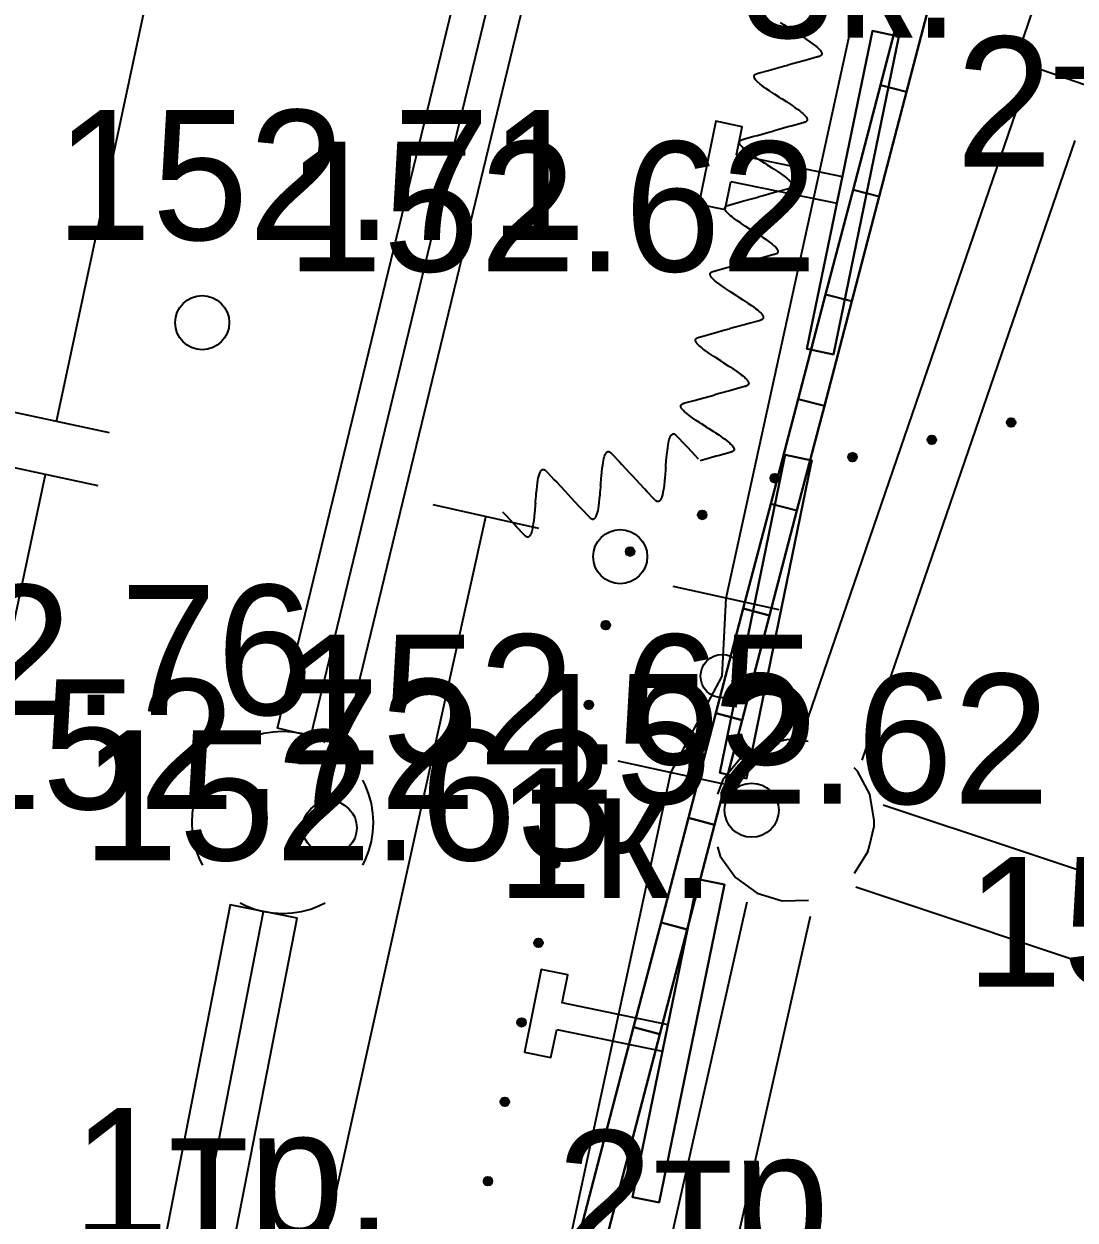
# Model space of a CAD drawing. Header units: metres. Extents: x -2743 to 126, y 13412 to 13916.
# Drawn here: x -1895.65 to -1885.93, y 13706.33 to 13717.38 of the extents above; entities that cross this region are included whole.
import ezdxf

# ---------------------------------------------------------------- set-up
doc = ezdxf.new("R2010")
doc.units = ezdxf.units.M
for name, color, linetype in [('0_геоподоснова', 7, 'Continuous'), ('output[19-22]_3_ДЖКХ-25_01840tp$0$Горизонтали', 7, 'Continuous'), ('output[19-22]_3_ДЖКХ-25_01840tp$0$Граница улицы', 7, 'Continuous'), ('output[19-22]_3_ДЖКХ-25_01840tp$0$Колодцы', 7, 'Continuous'), ('output[19-22]_3_ДЖКХ-25_01840tp$0$Фонари', 7, 'Continuous'), ('output[19-22]_3_ДЖКХ-25_01840up$0$Водосток', 7, 'Continuous'), ('output[19-22]_3_ДЖКХ-25_01840up$0$Газопровод', 7, 'Continuous'), ('output[19-22]_3_ДЖКХ-25_01840up$0$Кабели', 7, 'Continuous'), ('output[19-22]_3_ДЖКХ-25_01840up$0$Кабель защиты', 7, 'Continuous'), ('output[19-22]_3_ДЖКХ-25_01840up$0$Канализация самотёчная', 7, 'Continuous')]:
    doc.layers.add(name, color=color, linetype=linetype)

msp = doc.modelspace()

# ---------------------------------------------------------------- linework, layer by layer
at = {"layer": '0_геоподоснова'}
for points in [[(-1887.481, 13717.782), (-1887.734, 13716.814), (-1887.492, 13716.751), (-1887.239, 13717.719), (-1887.481, 13717.782)], [(-1888.168, 13714.325), (-1887.564, 13717.264), (-1887.808, 13717.314), (-1888.413, 13714.376), (-1888.168, 13714.325)], [(-1887.734, 13716.814), (-1887.987, 13715.847), (-1887.746, 13715.784), (-1887.492, 13716.751), (-1887.734, 13716.814)], [(-1889.115, 13715.924), (-1888.136, 13715.723), (-1888.085, 13715.967), (-1889.065, 13716.169), (-1889.012, 13716.428), (-1889.256, 13716.479), (-1889.413, 13715.715), (-1889.169, 13715.664), (-1889.115, 13715.924)], [(-1887.987, 13715.847), (-1888.241, 13714.88), (-1887.999, 13714.816), (-1887.746, 13715.784), (-1887.987, 13715.847)], [(-1888.241, 13714.88), (-1888.494, 13713.912), (-1888.252, 13713.849), (-1887.999, 13714.816), (-1888.241, 13714.88)], [(-1888.494, 13713.912), (-1888.748, 13712.945), (-1888.506, 13712.882), (-1888.252, 13713.849), (-1888.494, 13713.912)], [(-1888.378, 13713.305), (-1888.369, 13713.346), (-1888.614, 13713.396), (-1888.622, 13713.355), (-1889.218, 13710.458), (-1888.973, 13710.407), (-1888.378, 13713.305)], [(-1888.748, 13712.945), (-1889.001, 13711.978), (-1888.759, 13711.914), (-1888.506, 13712.882), (-1888.748, 13712.945)], [(-1889.001, 13711.978), (-1889.254, 13711.01), (-1889.013, 13710.947), (-1888.759, 13711.914), (-1889.001, 13711.978)], [(-1889.254, 13711.01), (-1889.508, 13710.043), (-1889.266, 13709.98), (-1889.013, 13710.947), (-1889.254, 13711.01)], [(-1889.508, 13710.043), (-1889.761, 13709.076), (-1889.519, 13709.012), (-1889.266, 13709.98), (-1889.508, 13710.043)], [(-1889.779, 13706.489), (-1889.175, 13709.428), (-1889.42, 13709.478), (-1890.024, 13706.54), (-1889.779, 13706.489)], [(-1889.761, 13709.076), (-1890.015, 13708.108), (-1889.773, 13708.045), (-1889.519, 13709.012), (-1889.761, 13709.076)], [(-1890.726, 13708.088), (-1889.747, 13707.887), (-1889.697, 13708.131), (-1890.676, 13708.333), (-1890.623, 13708.592), (-1890.868, 13708.643), (-1891.025, 13707.879), (-1890.78, 13707.828), (-1890.726, 13708.088)], [(-1890.015, 13708.108), (-1890.268, 13707.141), (-1890.026, 13707.077), (-1889.773, 13708.045), (-1890.015, 13708.108)], [(-1890.268, 13707.141), (-1890.521, 13706.173), (-1890.279, 13706.11), (-1890.026, 13707.077), (-1890.268, 13707.141)]]:
    msp.add_lwpolyline(points, close=True, dxfattribs=at)
for points in [[(-1887.734, 13716.814), (-1887.481, 13717.782)], [(-1887.239, 13717.719), (-1887.492, 13716.751)], [(-1888.413, 13714.376), (-1887.808, 13717.314)], [(-1887.564, 13717.264), (-1888.168, 13714.325)], [(-1887.808, 13717.314), (-1887.564, 13717.264)], [(-1887.987, 13715.847), (-1887.734, 13716.814)], [(-1887.734, 13716.814), (-1887.492, 13716.751)], [(-1887.492, 13716.751), (-1887.734, 13716.814)], [(-1887.492, 13716.751), (-1887.746, 13715.784)], [(-1889.256, 13716.479), (-1889.413, 13715.715)], [(-1889.256, 13716.479), (-1889.413, 13715.715)], [(-1889.012, 13716.428), (-1889.256, 13716.479)], [(-1889.012, 13716.428), (-1889.256, 13716.479)], [(-1889.065, 13716.169), (-1889.012, 13716.428)], [(-1889.065, 13716.169), (-1889.012, 13716.428)], [(-1888.085, 13715.967), (-1889.065, 13716.169)], [(-1888.085, 13715.967), (-1889.065, 13716.169)], [(-1889.169, 13715.664), (-1889.115, 13715.924)], [(-1889.169, 13715.664), (-1889.115, 13715.924)], [(-1889.115, 13715.924), (-1888.136, 13715.723)], [(-1889.115, 13715.924), (-1888.136, 13715.723)], [(-1888.136, 13715.723), (-1888.085, 13715.967)], [(-1888.136, 13715.723), (-1888.085, 13715.967)], [(-1888.241, 13714.88), (-1887.987, 13715.847)], [(-1887.746, 13715.784), (-1887.999, 13714.816)], [(-1887.987, 13715.847), (-1887.746, 13715.784)], [(-1887.746, 13715.784), (-1887.987, 13715.847)], [(-1889.413, 13715.715), (-1889.169, 13715.664)], [(-1889.413, 13715.715), (-1889.169, 13715.664)], [(-1888.494, 13713.912), (-1888.241, 13714.88)], [(-1887.999, 13714.816), (-1888.252, 13713.849)], [(-1888.241, 13714.88), (-1887.999, 13714.816)], [(-1887.999, 13714.816), (-1888.241, 13714.88)], [(-1888.168, 13714.325), (-1888.413, 13714.376)], [(-1888.748, 13712.945), (-1888.494, 13713.912)], [(-1888.494, 13713.912), (-1888.252, 13713.849)], [(-1888.252, 13713.849), (-1888.494, 13713.912)], [(-1888.252, 13713.849), (-1888.506, 13712.882)], [(-1889.218, 13710.458), (-1888.622, 13713.355)], [(-1888.622, 13713.355), (-1888.614, 13713.396)], [(-1888.614, 13713.396), (-1888.369, 13713.346)], [(-1888.378, 13713.305), (-1888.973, 13710.407)], [(-1888.369, 13713.346), (-1888.378, 13713.305)], [(-1889.001, 13711.978), (-1888.748, 13712.945)], [(-1888.748, 13712.945), (-1888.506, 13712.882)], [(-1888.506, 13712.882), (-1888.748, 13712.945)], [(-1888.506, 13712.882), (-1888.759, 13711.914)], [(-1889.254, 13711.01), (-1889.001, 13711.978)], [(-1888.759, 13711.914), (-1889.013, 13710.947)], [(-1889.001, 13711.978), (-1888.759, 13711.914)], [(-1888.759, 13711.914), (-1889.001, 13711.978)], [(-1889.508, 13710.043), (-1889.254, 13711.01)], [(-1889.013, 13710.947), (-1889.266, 13709.98)], [(-1889.254, 13711.01), (-1889.013, 13710.947)], [(-1889.013, 13710.947), (-1889.254, 13711.01)], [(-1888.973, 13710.407), (-1889.218, 13710.458)], [(-1889.761, 13709.076), (-1889.508, 13710.043)], [(-1889.508, 13710.043), (-1889.266, 13709.98)], [(-1889.266, 13709.98), (-1889.508, 13710.043)], [(-1889.266, 13709.98), (-1889.519, 13709.012)], [(-1890.024, 13706.54), (-1889.42, 13709.478)], [(-1889.175, 13709.428), (-1889.779, 13706.489)], [(-1889.42, 13709.478), (-1889.175, 13709.428)], [(-1890.015, 13708.108), (-1889.761, 13709.076)], [(-1889.761, 13709.076), (-1889.519, 13709.012)], [(-1889.519, 13709.012), (-1889.761, 13709.076)], [(-1889.519, 13709.012), (-1889.773, 13708.045)], [(-1890.868, 13708.643), (-1891.025, 13707.879)], [(-1890.868, 13708.643), (-1891.025, 13707.879)], [(-1890.623, 13708.592), (-1890.868, 13708.643)], [(-1890.623, 13708.592), (-1890.868, 13708.643)], [(-1890.676, 13708.333), (-1890.623, 13708.592)], [(-1890.676, 13708.333), (-1890.623, 13708.592)], [(-1889.697, 13708.131), (-1890.676, 13708.333)], [(-1889.697, 13708.131), (-1890.676, 13708.333)], [(-1890.78, 13707.828), (-1890.726, 13708.088)], [(-1890.78, 13707.828), (-1890.726, 13708.088)], [(-1890.726, 13708.088), (-1889.747, 13707.887)], [(-1890.726, 13708.088), (-1889.747, 13707.887)], [(-1890.268, 13707.141), (-1890.015, 13708.108)], [(-1890.015, 13708.108), (-1889.773, 13708.045)], [(-1889.773, 13708.045), (-1890.015, 13708.108)], [(-1889.747, 13707.887), (-1889.697, 13708.131)], [(-1889.747, 13707.887), (-1889.697, 13708.131)], [(-1889.773, 13708.045), (-1890.026, 13707.077)], [(-1891.025, 13707.879), (-1890.78, 13707.828)], [(-1891.025, 13707.879), (-1890.78, 13707.828)], [(-1890.521, 13706.173), (-1890.268, 13707.141)], [(-1890.026, 13707.077), (-1890.279, 13706.11)], [(-1890.268, 13707.141), (-1890.026, 13707.077)], [(-1890.026, 13707.077), (-1890.268, 13707.141)], [(-1889.779, 13706.489), (-1890.024, 13706.54)]]:
    msp.add_lwpolyline(points, dxfattribs=at)
at = {"layer": 'output[19-22]_3_ДЖКХ-25_01840tp$0$Горизонтали'}
for centre in [(-1894.003, 13714.619), (-1890.139, 13712.457)]:
    msp.add_circle(centre, 0.25, dxfattribs=at)
at = {"layer": 'output[19-22]_3_ДЖКХ-25_01840tp$0$Граница улицы'}
for points in [[(-1886.564, 13713.708), (-1886.495, 13713.723)], [(-1886.564, 13713.702), (-1886.492, 13713.718)], [(-1886.564, 13713.697), (-1886.49, 13713.713)], [(-1886.564, 13713.692), (-1886.488, 13713.709)], [(-1886.564, 13713.687), (-1886.486, 13713.704)], [(-1886.562, 13713.682), (-1886.486, 13713.699)], [(-1886.561, 13713.713), (-1886.5, 13713.727)], [(-1886.56, 13713.678), (-1886.487, 13713.694)], [(-1886.558, 13713.719), (-1886.505, 13713.731)], [(-1886.557, 13713.673), (-1886.487, 13713.689)], [(-1886.553, 13713.669), (-1886.489, 13713.683)], [(-1886.551, 13713.726), (-1886.514, 13713.734)], [(-1886.542, 13713.733), (-1886.534, 13713.735)], [(-1887.291, 13713.56), (-1887.238, 13713.571)], [(-1887.284, 13713.566), (-1887.247, 13713.574)], [(-1887.275, 13713.573), (-1887.266, 13713.575)], [(-1886.548, 13713.665), (-1886.491, 13713.677)], [(-1886.543, 13713.661), (-1886.494, 13713.672)], [(-1886.532, 13713.658), (-1886.503, 13713.665)], [(-1887.297, 13713.543), (-1887.225, 13713.559)], [(-1887.297, 13713.538), (-1887.223, 13713.554)], [(-1887.297, 13713.533), (-1887.221, 13713.549)], [(-1887.297, 13713.527), (-1887.219, 13713.544)], [(-1887.296, 13713.548), (-1887.228, 13713.563)], [(-1887.295, 13713.523), (-1887.219, 13713.539)], [(-1887.294, 13713.554), (-1887.233, 13713.567)], [(-1887.293, 13713.518), (-1887.22, 13713.534)], [(-1887.29, 13713.514), (-1887.22, 13713.529)], [(-1887.286, 13713.509), (-1887.221, 13713.523)], [(-1887.281, 13713.505), (-1887.224, 13713.518)], [(-1887.276, 13713.501), (-1887.227, 13713.512)], [(-1887.265, 13713.499), (-1887.236, 13713.505)], [(-1888.03, 13713.383), (-1887.958, 13713.399)], [(-1888.03, 13713.378), (-1887.956, 13713.394)], [(-1888.03, 13713.373), (-1887.954, 13713.39)], [(-1888.03, 13713.368), (-1887.952, 13713.385)], [(-1888.029, 13713.388), (-1887.961, 13713.403)], [(-1888.028, 13713.363), (-1887.952, 13713.38)], [(-1888.026, 13713.394), (-1887.966, 13713.407)], [(-1888.026, 13713.358), (-1887.952, 13713.374)], [(-1888.023, 13713.4), (-1887.971, 13713.411)], [(-1888.023, 13713.354), (-1887.952, 13713.369)], [(-1888.019, 13713.35), (-1887.954, 13713.364)], [(-1888.017, 13713.407), (-1887.98, 13713.415)], [(-1888.014, 13713.346), (-1887.957, 13713.358)], [(-1888.009, 13713.342), (-1887.96, 13713.352)], [(-1888.008, 13713.414), (-1887.999, 13713.415)], [(-1887.998, 13713.339), (-1887.969, 13713.345)], [(-1888.751, 13713.183), (-1888.689, 13713.215)], [(-1888.75, 13713.19), (-1888.694, 13713.218)], [(-1888.75, 13713.178), (-1888.685, 13713.212)], [(-1888.749, 13713.173), (-1888.681, 13713.208)], [(-1888.748, 13713.196), (-1888.7, 13713.22)], [(-1888.748, 13713.168), (-1888.678, 13713.204)], [(-1888.746, 13713.163), (-1888.675, 13713.2)], [(-1888.743, 13713.204), (-1888.71, 13713.221)], [(-1888.743, 13713.159), (-1888.674, 13713.195)], [(-1888.74, 13713.155), (-1888.673, 13713.189)], [(-1888.737, 13713.213), (-1888.729, 13713.217)], [(-1888.736, 13713.152), (-1888.672, 13713.184)], [(-1888.731, 13713.149), (-1888.672, 13713.179)], [(-1888.725, 13713.146), (-1888.674, 13713.172)], [(-1888.719, 13713.143), (-1888.675, 13713.166)], [(-1888.708, 13713.143), (-1888.681, 13713.157)], [(-1889.42, 13712.844), (-1889.357, 13712.875)], [(-1889.419, 13712.838), (-1889.353, 13712.872)], [(-1889.418, 13712.85), (-1889.363, 13712.878)], [(-1889.418, 13712.833), (-1889.35, 13712.868)], [(-1889.417, 13712.856), (-1889.369, 13712.881)], [(-1889.416, 13712.829), (-1889.347, 13712.864)], [(-1889.415, 13712.824), (-1889.344, 13712.86)], [(-1889.412, 13712.864), (-1889.378, 13712.882)], [(-1889.412, 13712.82), (-1889.342, 13712.855)], [(-1889.409, 13712.816), (-1889.342, 13712.85)], [(-1889.406, 13712.873), (-1889.397, 13712.877)], [(-1889.405, 13712.812), (-1889.34, 13712.845)], [(-1889.4, 13712.809), (-1889.341, 13712.839)], [(-1889.394, 13712.806), (-1889.342, 13712.833)], [(-1889.388, 13712.804), (-1889.343, 13712.826)], [(-1889.377, 13712.804), (-1889.35, 13712.817)], [(-1890.088, 13712.504), (-1890.026, 13712.536)], [(-1890.088, 13712.499), (-1890.022, 13712.532)], [(-1890.087, 13712.51), (-1890.032, 13712.538)], [(-1890.086, 13712.517), (-1890.038, 13712.541)], [(-1890.086, 13712.494), (-1890.019, 13712.528)], [(-1890.085, 13712.489), (-1890.016, 13712.524)], [(-1890.084, 13712.484), (-1890.012, 13712.52)], [(-1890.081, 13712.525), (-1890.047, 13712.542)], [(-1890.081, 13712.48), (-1890.011, 13712.515)], [(-1890.077, 13712.476), (-1890.011, 13712.51)], [(-1890.074, 13712.534), (-1890.066, 13712.538)], [(-1890.073, 13712.472), (-1890.009, 13712.505)], [(-1890.068, 13712.469), (-1890.01, 13712.499)], [(-1890.063, 13712.467), (-1890.011, 13712.493)], [(-1890.057, 13712.464), (-1890.012, 13712.487)], [(-1890.046, 13712.464), (-1890.019, 13712.478)], [(-1890.313, 13711.822), (-1890.311, 13711.831)], [(-1890.311, 13711.811), (-1890.303, 13711.848)], [(-1890.307, 13711.802), (-1890.296, 13711.855)], [(-1890.303, 13711.797), (-1890.29, 13711.858)], [(-1890.299, 13711.792), (-1890.285, 13711.861)], [(-1890.295, 13711.789), (-1890.279, 13711.862)], [(-1890.29, 13711.787), (-1890.274, 13711.862)], [(-1890.285, 13711.785), (-1890.269, 13711.862)], [(-1890.281, 13711.783), (-1890.264, 13711.862)], [(-1890.276, 13711.783), (-1890.259, 13711.86)], [(-1890.27, 13711.783), (-1890.255, 13711.857)], [(-1890.265, 13711.784), (-1890.25, 13711.854)], [(-1890.26, 13711.786), (-1890.246, 13711.851)], [(-1890.254, 13711.789), (-1890.242, 13711.846)], [(-1890.248, 13711.792), (-1890.238, 13711.841)], [(-1890.241, 13711.8), (-1890.235, 13711.83)], [(-1890.469, 13711.088), (-1890.467, 13711.097)], [(-1890.466, 13711.077), (-1890.458, 13711.114)], [(-1890.463, 13711.068), (-1890.451, 13711.121)], [(-1890.459, 13711.064), (-1890.446, 13711.124)], [(-1890.455, 13711.059), (-1890.44, 13711.127)], [(-1890.45, 13711.056), (-1890.435, 13711.128)], [(-1890.445, 13711.054), (-1890.43, 13711.128)], [(-1890.441, 13711.052), (-1890.425, 13711.128)], [(-1890.436, 13711.05), (-1890.419, 13711.128)], [(-1890.431, 13711.049), (-1890.415, 13711.126)], [(-1890.426, 13711.049), (-1890.41, 13711.123)], [(-1890.421, 13711.05), (-1890.406, 13711.121)], [(-1890.415, 13711.052), (-1890.401, 13711.117)], [(-1890.409, 13711.055), (-1890.397, 13711.112)], [(-1890.404, 13711.058), (-1890.393, 13711.107)], [(-1890.397, 13711.067), (-1890.39, 13711.096)], [(-1890.621, 13710.344), (-1890.613, 13710.381)], [(-1890.618, 13710.335), (-1890.607, 13710.388)], [(-1890.614, 13710.33), (-1890.601, 13710.39)], [(-1890.61, 13710.325), (-1890.595, 13710.393)], [(-1890.605, 13710.322), (-1890.59, 13710.394)], [(-1890.601, 13710.32), (-1890.585, 13710.394)], [(-1890.596, 13710.318), (-1890.58, 13710.394)], [(-1890.591, 13710.316), (-1890.575, 13710.394)], [(-1890.586, 13710.316), (-1890.57, 13710.392)], [(-1890.581, 13710.316), (-1890.566, 13710.389)], [(-1890.576, 13710.317), (-1890.561, 13710.387)], [(-1890.57, 13710.318), (-1890.557, 13710.383)], [(-1890.565, 13710.321), (-1890.553, 13710.378)], [(-1890.559, 13710.324), (-1890.549, 13710.373)], [(-1890.624, 13710.354), (-1890.622, 13710.363)], [(-1890.552, 13710.333), (-1890.546, 13710.362)], [(-1890.779, 13709.621), (-1890.778, 13709.629)], [(-1890.777, 13709.61), (-1890.769, 13709.647)], [(-1890.773, 13709.601), (-1890.762, 13709.654)], [(-1890.769, 13709.596), (-1890.757, 13709.657)], [(-1890.765, 13709.591), (-1890.751, 13709.66)], [(-1890.761, 13709.588), (-1890.745, 13709.661)], [(-1890.756, 13709.586), (-1890.74, 13709.66)], [(-1890.751, 13709.584), (-1890.735, 13709.66)], [(-1890.747, 13709.582), (-1890.73, 13709.66)], [(-1890.742, 13709.582), (-1890.726, 13709.658)], [(-1890.737, 13709.582), (-1890.721, 13709.655)], [(-1890.731, 13709.583), (-1890.716, 13709.653)], [(-1890.726, 13709.585), (-1890.712, 13709.649)], [(-1890.72, 13709.588), (-1890.708, 13709.644)], [(-1890.714, 13709.591), (-1890.704, 13709.639)], [(-1890.707, 13709.599), (-1890.701, 13709.629)], [(-1890.935, 13708.887), (-1890.933, 13708.896)], [(-1890.932, 13708.876), (-1890.924, 13708.913)], [(-1890.929, 13708.867), (-1890.918, 13708.92)], [(-1890.925, 13708.862), (-1890.912, 13708.923)], [(-1890.921, 13708.857), (-1890.906, 13708.926)], [(-1890.916, 13708.854), (-1890.901, 13708.927)], [(-1890.911, 13708.852), (-1890.896, 13708.927)], [(-1890.907, 13708.85), (-1890.891, 13708.927)], [(-1890.902, 13708.848), (-1890.886, 13708.927)], [(-1890.897, 13708.848), (-1890.881, 13708.925)], [(-1890.892, 13708.848), (-1890.876, 13708.922)], [(-1890.887, 13708.849), (-1890.872, 13708.92)], [(-1890.881, 13708.851), (-1890.867, 13708.916)], [(-1890.875, 13708.854), (-1890.863, 13708.911)], [(-1890.87, 13708.857), (-1890.859, 13708.906)], [(-1890.863, 13708.866), (-1890.856, 13708.895)], [(-1891.09, 13708.153), (-1891.088, 13708.162)], [(-1891.087, 13708.142), (-1891.08, 13708.18)], [(-1891.084, 13708.134), (-1891.073, 13708.186)], [(-1891.08, 13708.129), (-1891.067, 13708.189)], [(-1891.076, 13708.124), (-1891.062, 13708.192)], [(-1891.072, 13708.121), (-1891.056, 13708.193)], [(-1891.067, 13708.119), (-1891.051, 13708.193)], [(-1891.062, 13708.117), (-1891.046, 13708.193)], [(-1891.058, 13708.115), (-1891.041, 13708.193)], [(-1891.052, 13708.115), (-1891.036, 13708.191)], [(-1891.047, 13708.114), (-1891.032, 13708.188)], [(-1891.042, 13708.115), (-1891.027, 13708.186)], [(-1891.036, 13708.117), (-1891.023, 13708.182)], [(-1891.031, 13708.12), (-1891.019, 13708.177)], [(-1891.025, 13708.123), (-1891.015, 13708.172)], [(-1891.018, 13708.132), (-1891.012, 13708.161)], [(-1891.246, 13707.419), (-1891.244, 13707.428)], [(-1891.243, 13707.409), (-1891.235, 13707.446)], [(-1891.24, 13707.4), (-1891.228, 13707.453)], [(-1891.235, 13707.395), (-1891.223, 13707.456)], [(-1891.231, 13707.39), (-1891.217, 13707.458)], [(-1891.227, 13707.387), (-1891.212, 13707.459)], [(-1891.222, 13707.385), (-1891.206, 13707.459)], [(-1891.218, 13707.383), (-1891.201, 13707.459)], [(-1891.213, 13707.381), (-1891.196, 13707.459)], [(-1891.208, 13707.381), (-1891.192, 13707.457)], [(-1891.203, 13707.381), (-1891.187, 13707.454)], [(-1891.197, 13707.382), (-1891.182, 13707.452)], [(-1891.192, 13707.384), (-1891.178, 13707.448)], [(-1891.186, 13707.386), (-1891.174, 13707.443)], [(-1891.18, 13707.389), (-1891.17, 13707.438)], [(-1891.173, 13707.398), (-1891.167, 13707.427)], [(-1891.395, 13706.666), (-1891.384, 13706.719)], [(-1891.391, 13706.661), (-1891.378, 13706.722)], [(-1891.387, 13706.656), (-1891.372, 13706.725)], [(-1891.382, 13706.653), (-1891.367, 13706.726)], [(-1891.378, 13706.651), (-1891.362, 13706.726)], [(-1891.373, 13706.649), (-1891.357, 13706.725)], [(-1891.368, 13706.647), (-1891.352, 13706.725)], [(-1891.363, 13706.647), (-1891.347, 13706.723)], [(-1891.358, 13706.647), (-1891.343, 13706.72)], [(-1891.401, 13706.686), (-1891.399, 13706.695)], [(-1891.398, 13706.675), (-1891.39, 13706.712)], [(-1891.353, 13706.648), (-1891.338, 13706.718)], [(-1891.347, 13706.65), (-1891.334, 13706.714)], [(-1891.342, 13706.653), (-1891.329, 13706.709)], [(-1891.336, 13706.656), (-1891.325, 13706.705)], [(-1891.329, 13706.664), (-1891.323, 13706.694)]]:
    msp.add_lwpolyline(points, dxfattribs=at)
for centre in [(-1886.525, 13713.697), (-1887.258, 13713.537), (-1887.991, 13713.377), (-1888.711, 13713.182), (-1889.38, 13712.843), (-1890.048, 13712.503), (-1890.273, 13711.823), (-1890.429, 13711.089), (-1890.584, 13710.355), (-1890.739, 13709.621), (-1890.895, 13708.888), (-1891.05, 13708.154), (-1891.206, 13707.42), (-1891.361, 13706.686)]:
    msp.add_circle(centre, 0.04, dxfattribs=at)
at = {"layer": 'output[19-22]_3_ДЖКХ-25_01840tp$0$Колодцы'}
for centre in [(-1888.924, 13710.114), (-1892.823, 13709.951)]:
    msp.add_circle(centre, 0.25, dxfattribs=at)
at = {"layer": 'output[19-22]_3_ДЖКХ-25_01840tp$0$Фонари'}
msp.add_circle((-1889.196, 13711.353), 0.2, dxfattribs=at)
at = {"layer": 'output[19-22]_3_ДЖКХ-25_01840up$0$Водосток'}
for points in [[(-1886.322, 13717.521), (-1886.412, 13717.258), (-1886.422, 13717.22), (-1886.426, 13717.19), (-1886.428, 13717.147), (-1886.423, 13717.106), (-1886.412, 13717.074), (-1886.392, 13717.04), (-1886.369, 13717.01), (-1886.345, 13716.995), (-1886.32, 13716.981), (-1885.767, 13716.791), (-1885.742, 13716.788), (-1885.72, 13716.787), (-1885.692, 13716.792), (-1885.669, 13716.801), (-1885.64, 13716.816), (-1885.612, 13716.833), (-1885.589, 13716.859), (-1885.559, 13716.897), (-1885.542, 13716.93), (-1885.442, 13717.223)], [(-1888.47, 13710.77), (-1886.479, 13716.568)], [(-1887.903, 13710.575), (-1885.935, 13716.302)], [(-1888.4, 13710.75), (-1888.588, 13710.768), (-1888.826, 13710.713), (-1889.033, 13710.585), (-1889.189, 13710.396), (-1889.239, 13710.263)], [(-1887.79, 13710.02), (-1887.83, 13710.261), (-1887.945, 13710.476), (-1887.977, 13710.506)], [(-1887.709, 13710.165), (-1885.168, 13709.319)], [(-1887.973, 13709.531), (-1887.849, 13709.729), (-1887.835, 13709.785), (-1887.792, 13709.967), (-1887.79, 13710.02)], [(-1889.239, 13709.776), (-1889.214, 13709.69), (-1889.072, 13709.491), (-1888.874, 13709.349), (-1888.641, 13709.277), (-1888.399, 13709.284)], [(-1887.962, 13709.406), (-1885.421, 13708.56)], [(-1892.08, 13695.464), (-1888.964, 13709.268)], [(-1891.495, 13695.332), (-1888.379, 13709.136)]]:
    msp.add_lwpolyline(points, dxfattribs=at)
at = {"layer": 'output[19-22]_3_ДЖКХ-25_01840up$0$Газопровод'}
for points in [[(-1895.348, 13713.704), (-1894.505, 13717.658)], [(-1894.859, 13713.6), (-1895.837, 13713.809)], [(-1894.963, 13713.111), (-1895.941, 13713.32)], [(-1896.295, 13709.262), (-1895.452, 13713.215)]]:
    msp.add_lwpolyline(points, dxfattribs=at)
at = {"layer": 'output[19-22]_3_ДЖКХ-25_01840up$0$Кабели'}
for points in [[(-1889.159, 13712.073), (-1886.273, 13725.253)], [(-1888.671, 13711.966), (-1889.648, 13712.18)], [(-1889.67, 13710.46), (-1889.196, 13711.353), (-1889.159, 13712.073)], [(-1889.181, 13710.354), (-1890.159, 13710.566)], [(-1895.53, 13682.49), (-1893.47, 13692.12), (-1893.24, 13693.93), (-1889.67, 13710.46)]]:
    msp.add_lwpolyline(points, dxfattribs=at)
at = {"layer": 'output[19-22]_3_ДЖКХ-25_01840up$0$Кабель защиты'}
for points in [[(-1888.521, 13717.303), (-1888.534, 13717.311), (-1888.577, 13717.339), (-1888.596, 13717.351), (-1888.625, 13717.37), (-1888.657, 13717.392)], [(-1888.521, 13717.303), (-1888.508, 13717.295), (-1888.465, 13717.267), (-1888.446, 13717.255), (-1888.417, 13717.236), (-1888.386, 13717.214), (-1888.364, 13717.199), (-1888.344, 13717.184), (-1888.33, 13717.173), (-1888.315, 13717.16), (-1888.307, 13717.152), (-1888.3, 13717.145), (-1888.294, 13717.139), (-1888.291, 13717.136), (-1888.289, 13717.133), (-1888.285, 13717.128), (-1888.283, 13717.124), (-1888.281, 13717.122), (-1888.279, 13717.119), (-1888.278, 13717.116), (-1888.277, 13717.112), (-1888.276, 13717.11), (-1888.276, 13717.108), (-1888.275, 13717.106), (-1888.275, 13717.105), (-1888.275, 13717.103), (-1888.275, 13717.101), (-1888.276, 13717.099), (-1888.276, 13717.098), (-1888.276, 13717.097), (-1888.277, 13717.096), (-1888.277, 13717.095), (-1888.278, 13717.094), (-1888.278, 13717.093), (-1888.279, 13717.091), (-1888.28, 13717.09), (-1888.282, 13717.088), (-1888.283, 13717.087), (-1888.284, 13717.087), (-1888.285, 13717.086), (-1888.286, 13717.085), (-1888.288, 13717.084), (-1888.289, 13717.083), (-1888.292, 13717.082), (-1888.294, 13717.081), (-1888.297, 13717.079), (-1888.302, 13717.078), (-1888.306, 13717.076), (-1888.314, 13717.074), (-1888.409, 13717.047), (-1888.441, 13717.039), (-1888.547, 13717.01), (-1888.589, 13716.999)], [(-1888.656, 13716.694), (-1888.669, 13716.702), (-1888.712, 13716.73), (-1888.731, 13716.742), (-1888.76, 13716.761), (-1888.792, 13716.783), (-1888.813, 13716.798), (-1888.833, 13716.813), (-1888.848, 13716.824), (-1888.862, 13716.837), (-1888.871, 13716.845), (-1888.878, 13716.852), (-1888.884, 13716.858), (-1888.886, 13716.861), (-1888.889, 13716.864), (-1888.893, 13716.869), (-1888.895, 13716.873), (-1888.896, 13716.875), (-1888.898, 13716.878), (-1888.899, 13716.881), (-1888.901, 13716.885), (-1888.901, 13716.887), (-1888.902, 13716.889), (-1888.902, 13716.891), (-1888.902, 13716.892), (-1888.902, 13716.894), (-1888.902, 13716.896), (-1888.902, 13716.898), (-1888.901, 13716.9), (-1888.901, 13716.9), (-1888.901, 13716.901), (-1888.9, 13716.902), (-1888.9, 13716.903), (-1888.899, 13716.904), (-1888.898, 13716.906), (-1888.897, 13716.907), (-1888.896, 13716.909), (-1888.894, 13716.91), (-1888.894, 13716.91), (-1888.892, 13716.911), (-1888.891, 13716.912), (-1888.89, 13716.913), (-1888.888, 13716.914), (-1888.886, 13716.916), (-1888.883, 13716.917), (-1888.88, 13716.918), (-1888.876, 13716.919), (-1888.872, 13716.921), (-1888.864, 13716.923), (-1888.768, 13716.95), (-1888.736, 13716.958), (-1888.63, 13716.987), (-1888.589, 13716.999)], [(-1888.656, 13716.694), (-1888.643, 13716.686), (-1888.6, 13716.658), (-1888.581, 13716.646), (-1888.552, 13716.627), (-1888.521, 13716.605), (-1888.5, 13716.59), (-1888.479, 13716.575), (-1888.465, 13716.563), (-1888.45, 13716.551), (-1888.442, 13716.543), (-1888.435, 13716.536), (-1888.429, 13716.53), (-1888.426, 13716.527), (-1888.424, 13716.524), (-1888.42, 13716.519), (-1888.418, 13716.515), (-1888.416, 13716.513), (-1888.415, 13716.509), (-1888.413, 13716.506), (-1888.412, 13716.503), (-1888.411, 13716.5), (-1888.411, 13716.499), (-1888.411, 13716.497), (-1888.411, 13716.496), (-1888.41, 13716.494), (-1888.411, 13716.492), (-1888.411, 13716.49), (-1888.411, 13716.488), (-1888.412, 13716.488), (-1888.412, 13716.486), (-1888.412, 13716.486), (-1888.413, 13716.484), (-1888.414, 13716.483), (-1888.415, 13716.482), (-1888.416, 13716.481), (-1888.417, 13716.479), (-1888.418, 13716.478), (-1888.419, 13716.477), (-1888.42, 13716.477), (-1888.422, 13716.475), (-1888.423, 13716.475), (-1888.424, 13716.474), (-1888.427, 13716.472), (-1888.429, 13716.471), (-1888.432, 13716.47), (-1888.437, 13716.468), (-1888.441, 13716.467), (-1888.449, 13716.465), (-1888.545, 13716.438), (-1888.576, 13716.43), (-1888.682, 13716.401), (-1888.724, 13716.389)], [(-1888.792, 13716.085), (-1888.804, 13716.093), (-1888.847, 13716.121), (-1888.867, 13716.133), (-1888.895, 13716.152), (-1888.927, 13716.174), (-1888.948, 13716.189), (-1888.969, 13716.204), (-1888.983, 13716.215), (-1888.997, 13716.228), (-1889.006, 13716.235), (-1889.013, 13716.242), (-1889.019, 13716.249), (-1889.021, 13716.252), (-1889.024, 13716.255), (-1889.028, 13716.26), (-1889.03, 13716.263), (-1889.032, 13716.266), (-1889.033, 13716.269), (-1889.035, 13716.272), (-1889.036, 13716.276), (-1889.037, 13716.278), (-1889.037, 13716.28), (-1889.037, 13716.281), (-1889.037, 13716.283), (-1889.037, 13716.285), (-1889.037, 13716.287), (-1889.037, 13716.288), (-1889.036, 13716.29), (-1889.036, 13716.291), (-1889.036, 13716.292), (-1889.035, 13716.293), (-1889.035, 13716.294), (-1889.034, 13716.295), (-1889.033, 13716.297), (-1889.032, 13716.298), (-1889.031, 13716.299), (-1889.03, 13716.3), (-1889.029, 13716.301), (-1889.028, 13716.302), (-1889.026, 13716.303), (-1889.025, 13716.304), (-1889.024, 13716.305), (-1889.021, 13716.306), (-1889.019, 13716.307), (-1889.015, 13716.309), (-1889.011, 13716.31), (-1889.007, 13716.312), (-1888.999, 13716.314), (-1888.903, 13716.341), (-1888.871, 13716.349), (-1888.765, 13716.378), (-1888.724, 13716.389)], [(-1888.792, 13716.085), (-1888.779, 13716.077), (-1888.736, 13716.049), (-1888.716, 13716.036), (-1888.688, 13716.018), (-1888.656, 13715.996), (-1888.635, 13715.981), (-1888.614, 13715.966), (-1888.6, 13715.954), (-1888.586, 13715.942), (-1888.577, 13715.934), (-1888.57, 13715.927), (-1888.564, 13715.921), (-1888.562, 13715.918), (-1888.559, 13715.915), (-1888.555, 13715.91), (-1888.553, 13715.906), (-1888.551, 13715.903), (-1888.55, 13715.9), (-1888.548, 13715.897), (-1888.547, 13715.894), (-1888.546, 13715.891), (-1888.546, 13715.89), (-1888.546, 13715.888), (-1888.546, 13715.886), (-1888.546, 13715.885), (-1888.546, 13715.883), (-1888.546, 13715.881), (-1888.547, 13715.879), (-1888.547, 13715.878), (-1888.547, 13715.877), (-1888.548, 13715.876), (-1888.548, 13715.875), (-1888.549, 13715.874), (-1888.55, 13715.873), (-1888.551, 13715.872), (-1888.552, 13715.87), (-1888.553, 13715.869), (-1888.554, 13715.868), (-1888.555, 13715.867), (-1888.557, 13715.866), (-1888.558, 13715.865), (-1888.559, 13715.865), (-1888.562, 13715.863), (-1888.564, 13715.862), (-1888.568, 13715.861), (-1888.572, 13715.859), (-1888.576, 13715.858), (-1888.584, 13715.856), (-1888.68, 13715.829), (-1888.712, 13715.82), (-1888.818, 13715.791), (-1888.859, 13715.78)], [(-1888.927, 13715.476), (-1888.94, 13715.484), (-1888.983, 13715.511), (-1889.002, 13715.524), (-1889.031, 13715.543), (-1889.062, 13715.564), (-1889.083, 13715.579), (-1889.104, 13715.595), (-1889.118, 13715.606), (-1889.133, 13715.618), (-1889.141, 13715.626), (-1889.148, 13715.633), (-1889.154, 13715.64), (-1889.157, 13715.642), (-1889.159, 13715.645), (-1889.163, 13715.651), (-1889.165, 13715.654), (-1889.167, 13715.657), (-1889.168, 13715.66), (-1889.17, 13715.663), (-1889.171, 13715.667), (-1889.172, 13715.669), (-1889.172, 13715.671), (-1889.172, 13715.672), (-1889.172, 13715.674), (-1889.173, 13715.675), (-1889.172, 13715.677), (-1889.172, 13715.679), (-1889.172, 13715.681), (-1889.171, 13715.682), (-1889.171, 13715.683), (-1889.171, 13715.684), (-1889.17, 13715.685), (-1889.169, 13715.686), (-1889.168, 13715.687), (-1889.167, 13715.689), (-1889.166, 13715.69), (-1889.165, 13715.691), (-1889.164, 13715.692), (-1889.163, 13715.693), (-1889.161, 13715.694), (-1889.16, 13715.695), (-1889.159, 13715.696), (-1889.156, 13715.697), (-1889.154, 13715.698), (-1889.151, 13715.7), (-1889.146, 13715.701), (-1889.142, 13715.702), (-1889.134, 13715.705), (-1889.038, 13715.732), (-1889.007, 13715.74), (-1888.901, 13715.769), (-1888.859, 13715.78)], [(-1888.927, 13715.476), (-1888.914, 13715.467), (-1888.871, 13715.44), (-1888.852, 13715.427), (-1888.823, 13715.408), (-1888.791, 13715.387), (-1888.77, 13715.372), (-1888.75, 13715.357), (-1888.735, 13715.345), (-1888.721, 13715.333), (-1888.712, 13715.325), (-1888.705, 13715.318), (-1888.699, 13715.311), (-1888.697, 13715.309), (-1888.694, 13715.306), (-1888.69, 13715.3), (-1888.688, 13715.297), (-1888.687, 13715.294), (-1888.685, 13715.291), (-1888.684, 13715.288), (-1888.682, 13715.284), (-1888.682, 13715.282), (-1888.681, 13715.28), (-1888.681, 13715.279), (-1888.681, 13715.277), (-1888.681, 13715.276), (-1888.681, 13715.274), (-1888.681, 13715.272), (-1888.682, 13715.27), (-1888.682, 13715.269), (-1888.682, 13715.268), (-1888.683, 13715.267), (-1888.683, 13715.266), (-1888.684, 13715.265), (-1888.685, 13715.264), (-1888.686, 13715.262), (-1888.687, 13715.261), (-1888.689, 13715.26), (-1888.689, 13715.259), (-1888.691, 13715.258), (-1888.692, 13715.257), (-1888.693, 13715.256), (-1888.695, 13715.256), (-1888.697, 13715.254), (-1888.7, 13715.253), (-1888.703, 13715.252), (-1888.707, 13715.25), (-1888.711, 13715.249), (-1888.719, 13715.247), (-1888.815, 13715.22), (-1888.847, 13715.211), (-1888.953, 13715.182), (-1888.994, 13715.171)], [(-1889.062, 13714.866), (-1889.075, 13714.875), (-1889.118, 13714.902), (-1889.137, 13714.915), (-1889.166, 13714.934), (-1889.197, 13714.955), (-1889.219, 13714.97), (-1889.239, 13714.985), (-1889.253, 13714.997), (-1889.268, 13715.009), (-1889.276, 13715.017), (-1889.283, 13715.024), (-1889.289, 13715.031), (-1889.292, 13715.033), (-1889.294, 13715.036), (-1889.298, 13715.042), (-1889.3, 13715.045), (-1889.302, 13715.048), (-1889.304, 13715.051), (-1889.305, 13715.054), (-1889.306, 13715.058), (-1889.307, 13715.06), (-1889.307, 13715.062), (-1889.308, 13715.063), (-1889.308, 13715.065), (-1889.308, 13715.066), (-1889.308, 13715.068), (-1889.307, 13715.07), (-1889.307, 13715.072), (-1889.307, 13715.073), (-1889.306, 13715.074), (-1889.306, 13715.075), (-1889.305, 13715.076), (-1889.305, 13715.077), (-1889.304, 13715.078), (-1889.303, 13715.08), (-1889.301, 13715.081), (-1889.3, 13715.082), (-1889.299, 13715.083), (-1889.298, 13715.084), (-1889.297, 13715.085), (-1889.295, 13715.086), (-1889.294, 13715.086), (-1889.291, 13715.088), (-1889.289, 13715.089), (-1889.286, 13715.09), (-1889.281, 13715.092), (-1889.277, 13715.093), (-1889.269, 13715.095), (-1889.174, 13715.122), (-1889.142, 13715.131), (-1889.036, 13715.16), (-1888.994, 13715.171)], [(-1889.062, 13714.866), (-1889.049, 13714.858), (-1889.006, 13714.831), (-1888.987, 13714.818), (-1888.958, 13714.799), (-1888.926, 13714.778), (-1888.905, 13714.763), (-1888.885, 13714.747), (-1888.87, 13714.736), (-1888.856, 13714.724), (-1888.847, 13714.716), (-1888.84, 13714.709), (-1888.834, 13714.702), (-1888.832, 13714.7), (-1888.83, 13714.697), (-1888.826, 13714.691), (-1888.823, 13714.688), (-1888.822, 13714.685), (-1888.82, 13714.682), (-1888.819, 13714.679), (-1888.817, 13714.675), (-1888.817, 13714.673), (-1888.816, 13714.671), (-1888.816, 13714.67), (-1888.816, 13714.668), (-1888.816, 13714.667), (-1888.816, 13714.665), (-1888.816, 13714.663), (-1888.817, 13714.661), (-1888.817, 13714.66), (-1888.818, 13714.659), (-1888.818, 13714.658), (-1888.819, 13714.657), (-1888.819, 13714.656), (-1888.82, 13714.655), (-1888.821, 13714.653), (-1888.823, 13714.652), (-1888.824, 13714.651), (-1888.825, 13714.65), (-1888.826, 13714.649), (-1888.827, 13714.648), (-1888.829, 13714.647), (-1888.83, 13714.646), (-1888.833, 13714.645), (-1888.835, 13714.644), (-1888.838, 13714.642), (-1888.842, 13714.641), (-1888.846, 13714.64), (-1888.854, 13714.637), (-1888.95, 13714.61), (-1888.982, 13714.602), (-1889.088, 13714.573), (-1889.129, 13714.562)], [(-1889.197, 13714.257), (-1889.21, 13714.265), (-1889.253, 13714.293), (-1889.272, 13714.306), (-1889.301, 13714.324), (-1889.333, 13714.346), (-1889.354, 13714.361), (-1889.374, 13714.376), (-1889.389, 13714.388), (-1889.403, 13714.4), (-1889.412, 13714.408), (-1889.419, 13714.415), (-1889.425, 13714.421), (-1889.427, 13714.424), (-1889.429, 13714.427), (-1889.433, 13714.432), (-1889.436, 13714.436), (-1889.437, 13714.439), (-1889.439, 13714.442), (-1889.44, 13714.445), (-1889.442, 13714.448), (-1889.442, 13714.451), (-1889.443, 13714.452), (-1889.443, 13714.454), (-1889.443, 13714.456), (-1889.443, 13714.457), (-1889.443, 13714.459), (-1889.443, 13714.461), (-1889.442, 13714.463), (-1889.442, 13714.464), (-1889.441, 13714.465), (-1889.441, 13714.466), (-1889.44, 13714.467), (-1889.44, 13714.468), (-1889.439, 13714.469), (-1889.438, 13714.47), (-1889.436, 13714.472), (-1889.435, 13714.473), (-1889.434, 13714.474), (-1889.433, 13714.475), (-1889.432, 13714.476), (-1889.43, 13714.477), (-1889.429, 13714.477), (-1889.426, 13714.479), (-1889.424, 13714.48), (-1889.421, 13714.481), (-1889.417, 13714.483), (-1889.413, 13714.484), (-1889.405, 13714.486), (-1889.309, 13714.513), (-1889.277, 13714.522), (-1889.171, 13714.551), (-1889.129, 13714.562)], [(-1889.197, 13714.257), (-1889.184, 13714.249), (-1889.141, 13714.221), (-1889.122, 13714.209), (-1889.093, 13714.19), (-1889.062, 13714.168), (-1889.04, 13714.153), (-1889.02, 13714.138), (-1889.006, 13714.127), (-1888.991, 13714.114), (-1888.983, 13714.107), (-1888.976, 13714.1), (-1888.97, 13714.093), (-1888.967, 13714.09), (-1888.965, 13714.087), (-1888.961, 13714.082), (-1888.959, 13714.079), (-1888.957, 13714.076), (-1888.955, 13714.073), (-1888.954, 13714.07), (-1888.953, 13714.066), (-1888.952, 13714.064), (-1888.952, 13714.062), (-1888.951, 13714.061), (-1888.951, 13714.059), (-1888.951, 13714.057), (-1888.951, 13714.055), (-1888.952, 13714.054), (-1888.952, 13714.052), (-1888.952, 13714.051), (-1888.953, 13714.05), (-1888.953, 13714.049), (-1888.954, 13714.048), (-1888.954, 13714.047), (-1888.955, 13714.045), (-1888.956, 13714.044), (-1888.958, 13714.043), (-1888.959, 13714.042), (-1888.96, 13714.041), (-1888.961, 13714.04), (-1888.962, 13714.039), (-1888.964, 13714.038), (-1888.965, 13714.037), (-1888.968, 13714.036), (-1888.97, 13714.035), (-1888.973, 13714.033), (-1888.978, 13714.032), (-1888.982, 13714.03), (-1888.99, 13714.028), (-1889.085, 13714.001), (-1889.117, 13713.993), (-1889.223, 13713.964), (-1889.265, 13713.953)], [(-1889.332, 13713.648), (-1889.345, 13713.656), (-1889.388, 13713.684), (-1889.407, 13713.696), (-1889.436, 13713.715), (-1889.468, 13713.737), (-1889.489, 13713.752), (-1889.509, 13713.767), (-1889.524, 13713.779), (-1889.538, 13713.791), (-1889.547, 13713.799), (-1889.554, 13713.806), (-1889.56, 13713.812), (-1889.562, 13713.815), (-1889.565, 13713.818), (-1889.569, 13713.823), (-1889.571, 13713.827), (-1889.572, 13713.829), (-1889.574, 13713.833), (-1889.575, 13713.835), (-1889.577, 13713.839), (-1889.577, 13713.842), (-1889.578, 13713.843), (-1889.578, 13713.845), (-1889.578, 13713.846), (-1889.578, 13713.848), (-1889.578, 13713.85), (-1889.578, 13713.852), (-1889.577, 13713.854), (-1889.577, 13713.854), (-1889.577, 13713.856), (-1889.576, 13713.856), (-1889.576, 13713.858), (-1889.575, 13713.859), (-1889.574, 13713.86), (-1889.573, 13713.861), (-1889.572, 13713.863), (-1889.57, 13713.864), (-1889.57, 13713.865), (-1889.568, 13713.865), (-1889.567, 13713.867), (-1889.566, 13713.867), (-1889.564, 13713.868), (-1889.561, 13713.87), (-1889.559, 13713.871), (-1889.556, 13713.872), (-1889.552, 13713.874), (-1889.548, 13713.875), (-1889.54, 13713.877), (-1889.444, 13713.904), (-1889.412, 13713.912), (-1889.306, 13713.941), (-1889.265, 13713.953)], [(-1889.718, 13713.278), (-1889.717, 13713.293), (-1889.713, 13713.344), (-1889.71, 13713.367), (-1889.707, 13713.401), (-1889.703, 13713.439), (-1889.699, 13713.465), (-1889.695, 13713.49), (-1889.692, 13713.508), (-1889.688, 13713.527), (-1889.685, 13713.538), (-1889.682, 13713.547), (-1889.679, 13713.556), (-1889.678, 13713.559), (-1889.676, 13713.563), (-1889.673, 13713.569), (-1889.671, 13713.572), (-1889.669, 13713.575), (-1889.668, 13713.578), (-1889.666, 13713.58), (-1889.663, 13713.583), (-1889.661, 13713.585), (-1889.66, 13713.586), (-1889.658, 13713.587), (-1889.657, 13713.588), (-1889.656, 13713.589), (-1889.654, 13713.589), (-1889.652, 13713.59), (-1889.65, 13713.59), (-1889.65, 13713.591), (-1889.648, 13713.591), (-1889.647, 13713.591), (-1889.646, 13713.591), (-1889.645, 13713.591), (-1889.643, 13713.59), (-1889.642, 13713.59), (-1889.64, 13713.59), (-1889.638, 13713.589), (-1889.637, 13713.589), (-1889.636, 13713.588), (-1889.634, 13713.587), (-1889.633, 13713.587), (-1889.632, 13713.586), (-1889.629, 13713.584), (-1889.627, 13713.583), (-1889.624, 13713.58), (-1889.621, 13713.577), (-1889.618, 13713.574), (-1889.612, 13713.568), (-1889.544, 13713.496), (-1889.521, 13713.472), (-1889.446, 13713.391), (-1889.417, 13713.36)], [(-1889.332, 13713.648), (-1889.319, 13713.64), (-1889.276, 13713.612), (-1889.257, 13713.6), (-1889.228, 13713.581), (-1889.197, 13713.559), (-1889.176, 13713.544), (-1889.155, 13713.529), (-1889.141, 13713.518), (-1889.126, 13713.505), (-1889.118, 13713.497), (-1889.111, 13713.49), (-1889.105, 13713.484), (-1889.102, 13713.481), (-1889.1, 13713.478), (-1889.096, 13713.473), (-1889.094, 13713.469), (-1889.092, 13713.467), (-1889.091, 13713.464), (-1889.089, 13713.461), (-1889.088, 13713.457), (-1889.087, 13713.455), (-1889.087, 13713.453), (-1889.087, 13713.451), (-1889.086, 13713.45), (-1889.086, 13713.448), (-1889.087, 13713.446), (-1889.087, 13713.444), (-1889.087, 13713.442), (-1889.088, 13713.442), (-1889.088, 13713.441), (-1889.088, 13713.44), (-1889.089, 13713.439), (-1889.09, 13713.438), (-1889.091, 13713.436), (-1889.092, 13713.435), (-1889.093, 13713.433), (-1889.094, 13713.432), (-1889.095, 13713.432), (-1889.096, 13713.431), (-1889.098, 13713.43), (-1889.099, 13713.429), (-1889.1, 13713.428), (-1889.103, 13713.426), (-1889.105, 13713.425), (-1889.108, 13713.424), (-1889.113, 13713.422), (-1889.117, 13713.421), (-1889.125, 13713.419), (-1889.221, 13713.392), (-1889.252, 13713.384), (-1889.358, 13713.355), (-1889.4, 13713.343)], [(-1890.32, 13713.114), (-1890.319, 13713.129), (-1890.315, 13713.18), (-1890.313, 13713.203), (-1890.309, 13713.237), (-1890.305, 13713.275), (-1890.301, 13713.301), (-1890.297, 13713.326), (-1890.294, 13713.344), (-1890.29, 13713.363), (-1890.287, 13713.374), (-1890.284, 13713.384), (-1890.281, 13713.392), (-1890.28, 13713.395), (-1890.278, 13713.399), (-1890.275, 13713.405), (-1890.273, 13713.408), (-1890.272, 13713.411), (-1890.27, 13713.414), (-1890.268, 13713.417), (-1890.265, 13713.419), (-1890.263, 13713.421), (-1890.262, 13713.422), (-1890.261, 13713.423), (-1890.259, 13713.424), (-1890.258, 13713.425), (-1890.256, 13713.426), (-1890.254, 13713.426), (-1890.252, 13713.427), (-1890.252, 13713.427), (-1890.25, 13713.427), (-1890.249, 13713.427), (-1890.248, 13713.427), (-1890.247, 13713.427), (-1890.245, 13713.427), (-1890.244, 13713.426), (-1890.242, 13713.426), (-1890.24, 13713.425), (-1890.239, 13713.425), (-1890.238, 13713.424), (-1890.236, 13713.423), (-1890.235, 13713.423), (-1890.234, 13713.422), (-1890.231, 13713.42), (-1890.229, 13713.419), (-1890.226, 13713.417), (-1890.223, 13713.413), (-1890.22, 13713.41), (-1890.214, 13713.404), (-1890.146, 13713.332), (-1890.124, 13713.308), (-1890.049, 13713.227), (-1890.019, 13713.196)], [(-1890.923, 13712.95), (-1890.921, 13712.966), (-1890.917, 13713.017), (-1890.915, 13713.039), (-1890.911, 13713.074), (-1890.907, 13713.112), (-1890.904, 13713.137), (-1890.9, 13713.162), (-1890.896, 13713.181), (-1890.892, 13713.199), (-1890.889, 13713.21), (-1890.886, 13713.22), (-1890.883, 13713.228), (-1890.882, 13713.231), (-1890.88, 13713.235), (-1890.877, 13713.241), (-1890.875, 13713.245), (-1890.874, 13713.247), (-1890.872, 13713.25), (-1890.87, 13713.253), (-1890.867, 13713.256), (-1890.865, 13713.257), (-1890.864, 13713.258), (-1890.863, 13713.259), (-1890.861, 13713.26), (-1890.86, 13713.261), (-1890.858, 13713.262), (-1890.856, 13713.262), (-1890.855, 13713.263), (-1890.854, 13713.263), (-1890.853, 13713.263), (-1890.851, 13713.263), (-1890.85, 13713.263), (-1890.849, 13713.263), (-1890.848, 13713.263), (-1890.846, 13713.263), (-1890.844, 13713.262), (-1890.842, 13713.262), (-1890.841, 13713.261), (-1890.84, 13713.26), (-1890.838, 13713.26), (-1890.837, 13713.259), (-1890.836, 13713.258), (-1890.833, 13713.256), (-1890.831, 13713.255), (-1890.828, 13713.253), (-1890.825, 13713.25), (-1890.822, 13713.247), (-1890.816, 13713.241), (-1890.748, 13713.168), (-1890.726, 13713.144), (-1890.651, 13713.064), (-1890.621, 13713.032)], [(-1889.718, 13713.278), (-1889.72, 13713.263), (-1889.724, 13713.212), (-1889.726, 13713.189), (-1889.729, 13713.155), (-1889.734, 13713.117), (-1889.737, 13713.091), (-1889.741, 13713.066), (-1889.745, 13713.048), (-1889.749, 13713.029), (-1889.752, 13713.018), (-1889.755, 13713.008), (-1889.758, 13713), (-1889.759, 13712.997), (-1889.761, 13712.993), (-1889.763, 13712.987), (-1889.765, 13712.984), (-1889.767, 13712.981), (-1889.769, 13712.978), (-1889.771, 13712.975), (-1889.774, 13712.973), (-1889.776, 13712.971), (-1889.777, 13712.97), (-1889.778, 13712.969), (-1889.78, 13712.968), (-1889.781, 13712.967), (-1889.783, 13712.967), (-1889.784, 13712.966), (-1889.786, 13712.965), (-1889.787, 13712.965), (-1889.788, 13712.965), (-1889.789, 13712.965), (-1889.79, 13712.965), (-1889.792, 13712.965), (-1889.793, 13712.965), (-1889.795, 13712.966), (-1889.797, 13712.966), (-1889.798, 13712.967), (-1889.799, 13712.967), (-1889.801, 13712.968), (-1889.802, 13712.969), (-1889.804, 13712.969), (-1889.805, 13712.97), (-1889.808, 13712.972), (-1889.81, 13712.973), (-1889.812, 13712.976), (-1889.816, 13712.979), (-1889.819, 13712.982), (-1889.824, 13712.988), (-1889.893, 13713.06), (-1889.915, 13713.084), (-1889.99, 13713.165), (-1890.019, 13713.196)], [(-1890.32, 13713.114), (-1890.322, 13713.099), (-1890.326, 13713.048), (-1890.328, 13713.025), (-1890.332, 13712.991), (-1890.336, 13712.953), (-1890.339, 13712.927), (-1890.343, 13712.902), (-1890.347, 13712.884), (-1890.351, 13712.865), (-1890.354, 13712.854), (-1890.357, 13712.845), (-1890.36, 13712.836), (-1890.361, 13712.833), (-1890.363, 13712.83), (-1890.365, 13712.824), (-1890.368, 13712.82), (-1890.369, 13712.817), (-1890.371, 13712.814), (-1890.373, 13712.812), (-1890.376, 13712.809), (-1890.378, 13712.807), (-1890.379, 13712.806), (-1890.38, 13712.805), (-1890.382, 13712.804), (-1890.383, 13712.804), (-1890.385, 13712.803), (-1890.386, 13712.802), (-1890.388, 13712.802), (-1890.389, 13712.802), (-1890.39, 13712.801), (-1890.391, 13712.801), (-1890.393, 13712.801), (-1890.394, 13712.801), (-1890.395, 13712.802), (-1890.397, 13712.802), (-1890.399, 13712.802), (-1890.401, 13712.803), (-1890.402, 13712.803), (-1890.403, 13712.804), (-1890.405, 13712.805), (-1890.406, 13712.806), (-1890.407, 13712.806), (-1890.41, 13712.808), (-1890.412, 13712.81), (-1890.414, 13712.812), (-1890.418, 13712.815), (-1890.421, 13712.818), (-1890.427, 13712.824), (-1890.495, 13712.896), (-1890.517, 13712.92), (-1890.592, 13713.001), (-1890.621, 13713.032)], [(-1890.892, 13712.718), (-1891.868, 13712.934)], [(-1890.923, 13712.95), (-1890.924, 13712.935), (-1890.928, 13712.884), (-1890.93, 13712.861), (-1890.934, 13712.827), (-1890.938, 13712.789), (-1890.942, 13712.763), (-1890.945, 13712.738), (-1890.949, 13712.72), (-1890.953, 13712.702), (-1890.956, 13712.69), (-1890.959, 13712.681), (-1890.962, 13712.673), (-1890.963, 13712.669), (-1890.965, 13712.666), (-1890.968, 13712.66), (-1890.97, 13712.656), (-1890.971, 13712.653), (-1890.973, 13712.65), (-1890.975, 13712.648), (-1890.978, 13712.645), (-1890.98, 13712.643), (-1890.981, 13712.642), (-1890.982, 13712.641), (-1890.984, 13712.64), (-1890.985, 13712.64), (-1890.987, 13712.639), (-1890.989, 13712.638), (-1890.991, 13712.638), (-1890.991, 13712.638), (-1890.992, 13712.638), (-1890.994, 13712.638), (-1890.995, 13712.638), (-1890.996, 13712.638), (-1890.997, 13712.638), (-1890.999, 13712.638), (-1891.001, 13712.639), (-1891.003, 13712.639), (-1891.004, 13712.64), (-1891.005, 13712.64), (-1891.007, 13712.641), (-1891.008, 13712.642), (-1891.009, 13712.642), (-1891.012, 13712.644), (-1891.014, 13712.646), (-1891.017, 13712.648), (-1891.02, 13712.651), (-1891.023, 13712.654), (-1891.029, 13712.66), (-1891.097, 13712.732), (-1891.119, 13712.757), (-1891.194, 13712.837), (-1891.224, 13712.868)], [(-1897.71, 13681.258), (-1893.186, 13704.685), (-1891.38, 13712.826)]]:
    msp.add_lwpolyline(points, dxfattribs=at)
at = {"layer": 'output[19-22]_3_ДЖКХ-25_01840up$0$Канализация самотёчная'}
for points in [[(-1888.776, 13726.871), (-1892.694, 13710.725), (-1893.307, 13710.873), (-1889.336, 13727.233)], [(-1893, 13710.799), (-1891.205, 13718.197)], [(-1892.867, 13710.741), (-1892.918, 13710.767), (-1893, 13710.799), (-1893.085, 13710.822), (-1893.172, 13710.835), (-1893.26, 13710.84), (-1893.348, 13710.835), (-1893.435, 13710.822), (-1893.52, 13710.799), (-1893.602, 13710.767), (-1893.653, 13710.741)], [(-1894.001, 13710.393), (-1894.027, 13710.342), (-1894.059, 13710.26), (-1894.082, 13710.175), (-1894.095, 13710.088), (-1894.1, 13710), (-1894.095, 13709.912), (-1894.082, 13709.825), (-1894.059, 13709.74), (-1894.027, 13709.658), (-1894.001, 13709.607)], [(-1892.519, 13709.607), (-1892.493, 13709.658), (-1892.461, 13709.74), (-1892.438, 13709.825), (-1892.425, 13709.912), (-1892.42, 13710), (-1892.425, 13710.088), (-1892.438, 13710.175), (-1892.461, 13710.26), (-1892.493, 13710.342), (-1892.519, 13710.393)], [(-1895.547, 13700), (-1894.906, 13700), (-1893.125, 13709.118), (-1893.744, 13709.239), (-1895.547, 13700)], [(-1894.187, 13705.325), (-1893.435, 13709.178)], [(-1893.653, 13709.259), (-1893.602, 13709.233), (-1893.52, 13709.201), (-1893.435, 13709.178), (-1893.348, 13709.165), (-1893.26, 13709.16)], [(-1893.26, 13709.16), (-1893.172, 13709.165), (-1893.085, 13709.178), (-1893, 13709.201), (-1892.918, 13709.233), (-1892.867, 13709.259)]]:
    msp.add_lwpolyline(points, dxfattribs=at)

# ---------------------------------------------------------------- texts
at = {"layer": 'output[19-22]_3_ДЖКХ-25_01840tp$0$Горизонтали'}
for s, p in [('152.62', (-1893.225, 13715.092)), ('152.76', (-1897.885, 13710.995)), ('152.62', (-1891.078, 13710.173)), ('152.72', (-1896.377, 13710.124)), ('152.63', (-1895.113, 13709.652))]:
    msp.add_text(s, height=1.2, dxfattribs=at).set_placement(p)
at = {"layer": 'output[19-22]_3_ДЖКХ-25_01840tp$0$Колодцы'}
for s, p in [('152.71', (-1895.361, 13715.383)), ('152.65', (-1893.235, 13710.537)), ('152.79', (-1886.944, 13708.483))]:
    msp.add_text(s, height=1.2, dxfattribs=at).set_placement(p)
at = {"layer": 'output[19-22]_3_ДЖКХ-25_01840up$0$Кабели'}
for s, p in [('2тр.', (-1887.036, 13716.061)), ('1к.', (-1891.285, 13709.302)), ('1к.', (-1891.285, 13709.302)), ('2тр.', (-1890.726, 13705.956))]:
    msp.add_text(s, height=1.2, dxfattribs=at).set_placement(p)
at = {"layer": 'output[19-22]_3_ДЖКХ-25_01840up$0$Кабель защиты'}
for s, p in [('3к.', (-1889.036, 13717.251)), ('1тр.', (-1895.205, 13706.162))]:
    msp.add_text(s, height=1.2, dxfattribs=at).set_placement(p)

doc.saveas('drawing.dxf')
